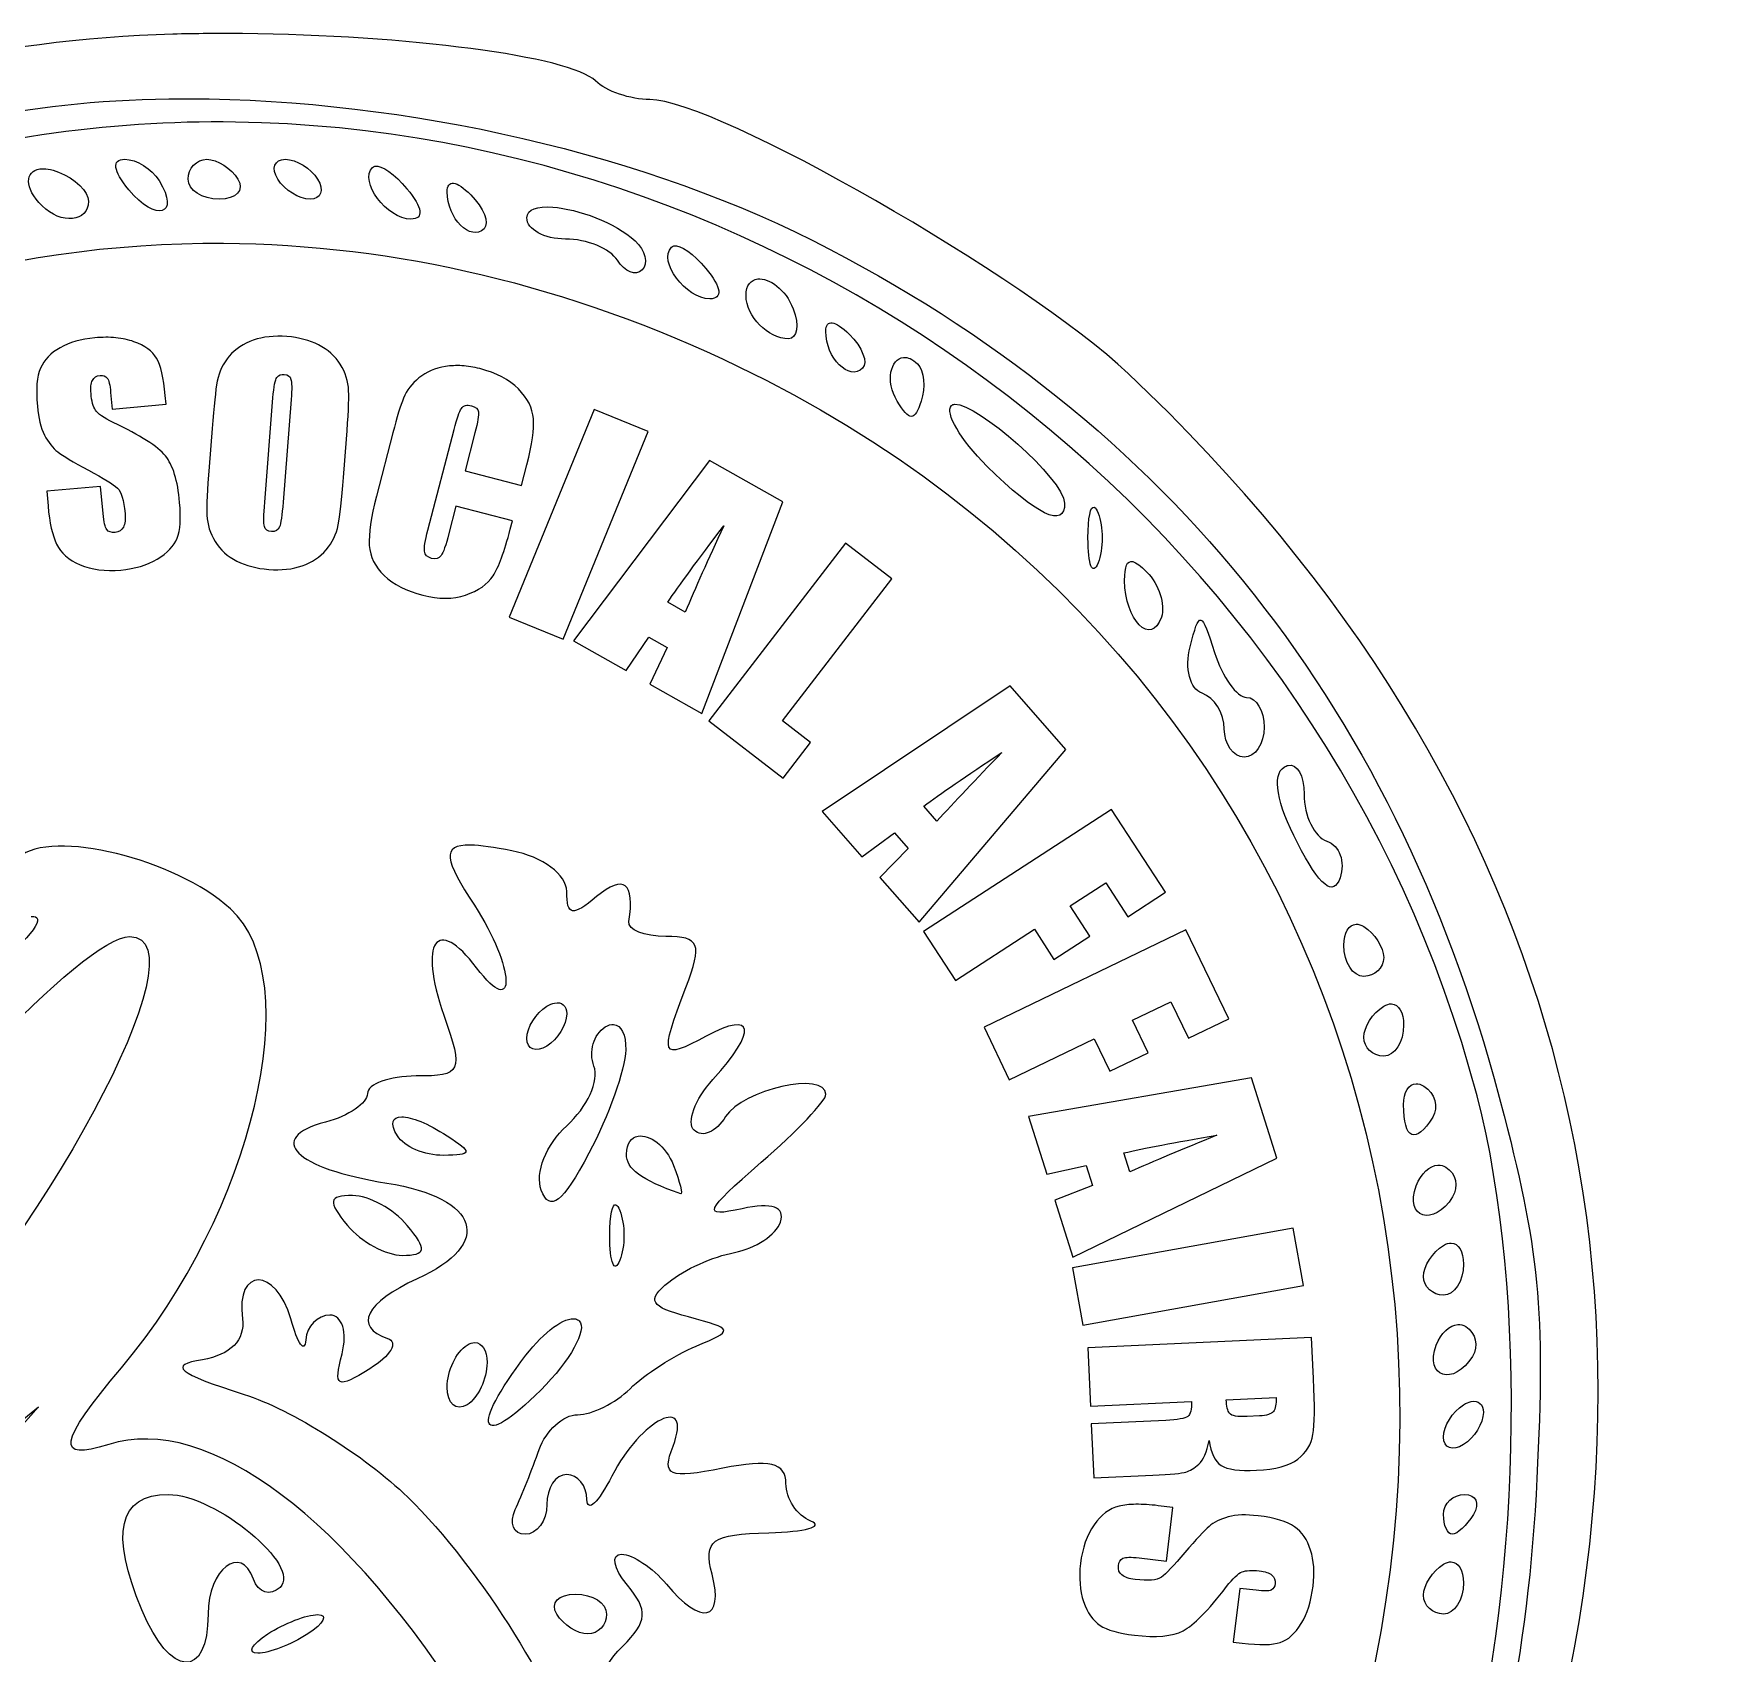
# Model space of a CAD drawing. Extents: x -244.8 to -202.2, y 238.1 to 278.6.
# Drawn here: x -225.87 to -202.2, y 255.62 to 278.56 of the extents above; entities that cross this region are included whole.
import ezdxf

# ---------------------------------------------------------------- set-up
doc = ezdxf.new("R2010")
doc.units = 0
doc.layers.add('Layer_1', color=7, linetype='CONTINUOUS')

msp = doc.modelspace()

# ---------------------------------------------------------------- linework, layer by layer
at = {"layer": 'Layer_1', "color": 7}
for points in [[(-222.909802, 278.559092), (-222.909802, 278.559092)], [(-223.955458, 277.634704), (-223.955458, 277.634704)], [(-223.012328, 277.307282), (-223.012328, 277.307282)], [(-224.578881, 276.779218), (-224.578881, 276.779218)], [(-223.415818, 276.779218), (-223.415818, 276.779218)], [(-222.303465, 276.779218), (-222.303465, 276.779218)], [(-225.782184, 276.642517), (-225.782184, 276.642517)], [(-221.035671, 276.681102), (-221.035671, 276.681102)], [(-219.921114, 276.43967), (-219.921114, 276.43967)], [(-218.517168, 276.101775), (-218.517168, 276.101775)], [(-223.181551, 275.590798), (-223.181551, 275.590798)], [(-216.802338, 275.552213), (-216.802338, 275.552213)], [(-215.613367, 275.084782), (-215.613367, 275.084782)], [(-214.558891, 274.464114), (-214.558891, 274.464114)], [(-224.70456, 274.251896), (-224.70456, 274.251896)], [(-222.281968, 274.269535), (-222.281968, 274.269535)], [(-219.8026, 273.855572), (-219.8026, 273.855572)], [(-213.550167, 273.972981), (-213.550167, 273.972981)], [(-222.320003, 273.733754), (-222.320003, 273.733754)], [(-224.778421, 273.475785), (-224.757477, 273.241518), (-223.994043, 273.309318), (-224.005067, 273.434444)], [(-222.59616, 271.921909), (-222.479853, 273.399717)], [(-222.221885, 273.379874), (-222.335988, 271.925216)], [(-217.931227, 273.236557), (-219.132322, 270.296926), (-218.368338, 269.984939), (-217.16724, 272.924018), (-217.931227, 273.236557), (-217.931227, 273.236557)], [(-212.821461, 273.31042), (-212.821461, 273.31042)], [(-223.342505, 272.965911), (-223.384949, 272.424066)], [(-220.781008, 272.907482), (-221.013621, 272.009001)], [(-220.285465, 271.527239), (-219.915602, 272.954886)], [(-219.619046, 272.904175), (-219.757402, 272.368945), (-218.95814, 272.161688), (-218.882623, 272.454383)], [(-221.480502, 272.275238), (-221.438058, 272.816531)], [(-216.295769, 272.516119), (-218.223922, 269.959031), (-217.479228, 269.538454), (-217.155666, 270.010846), (-216.898248, 269.865325), (-217.142989, 269.348285), (-216.407667, 268.932117), (-215.256178, 271.928523), (-216.295769, 272.516119), (-216.295769, 272.516119)], [(-224.885908, 271.760954), (-224.920085, 272.145703), (-225.683519, 272.077903), (-225.665327, 271.870646)], [(-219.119645, 271.539366), (-219.088228, 271.658979), (-219.88749, 271.865685), (-219.987258, 271.480386)], [(-210.849763, 271.851353), (-210.849763, 271.851353)], [(-216.095679, 271.587321), (-216.095679, 271.587321)], [(-214.369272, 271.343684), (-216.304588, 268.826284), (-215.25232, 268.017101), (-214.864815, 268.52091), (-215.262793, 268.826835), (-213.714979, 270.839874), (-214.369272, 271.343684), (-214.369272, 271.343684)], [(-210.303508, 271.081306), (-210.303508, 271.081306)], [(-216.641381, 270.366379), (-216.887225, 270.505837)], [(-209.338881, 270.25338), (-209.338881, 270.25338)], [(-212.038184, 269.320724), (-214.702757, 267.544158), (-214.139416, 266.900889), (-213.678048, 267.240436), (-213.482919, 267.017196), (-213.884756, 266.610398), (-213.328027, 265.974847), (-211.251046, 268.422242), (-212.038184, 269.320724), (-212.038184, 269.320724)], [(-212.156144, 268.378145), (-212.156144, 268.378145)], [(-208.101404, 268.195694), (-208.101404, 268.195694)], [(-210.601715, 267.57227), (-213.264087, 265.842556), (-212.814295, 265.149678), (-211.69588, 265.87673), (-211.418066, 265.448988), (-210.91205, 265.778062), (-211.189864, 266.205807), (-210.684948, 266.53378), (-210.372963, 266.053119), (-209.839935, 266.399284), (-210.601715, 267.57227), (-210.601715, 267.57227)], [(-213.075018, 267.405802), (-213.26133, 267.618572)], [(-219.682436, 267.066254), (-219.682436, 267.066254)], [(-209.549447, 265.867911), (-212.409151, 264.488219), (-212.050861, 263.744631), (-210.849763, 264.323957), (-210.628174, 263.864796), (-210.084125, 264.127172), (-210.305712, 264.586337), (-209.763318, 264.848163), (-209.514169, 264.332227), (-208.942006, 264.608384), (-209.549447, 265.867911), (-209.549447, 265.867911)], [(-207.139531, 265.946735), (-207.139531, 265.946735)], [(-224.509429, 265.772551), (-224.509429, 265.772551)], [(-218.491811, 264.830524), (-218.491811, 264.830524)], [(-206.638477, 264.817846), (-206.638477, 264.817846)], [(-217.655067, 264.526254), (-217.655067, 264.526254)], [(-208.621751, 263.772741), (-211.776906, 263.220977), (-211.520041, 262.405176), (-210.961108, 262.529202), (-210.872364, 262.24698), (-211.404285, 262.036414), (-211.150728, 261.229986), (-208.263462, 262.633381), (-208.621751, 263.772741), (-208.621751, 263.772741)], [(-206.29011, 263.687304), (-206.29011, 263.687304)], [(-220.655332, 263.218219), (-220.655332, 263.218219)], [(-217.308351, 262.944816), (-217.308351, 262.944816)], [(-209.109575, 262.957494), (-209.109575, 262.957494)], [(-210.342644, 262.43825), (-210.42698, 262.707795)], [(-205.979776, 262.534714), (-205.979776, 262.534714)], [(-221.351518, 262.103662), (-221.351518, 262.103662)], [(-217.623097, 261.973574), (-217.623097, 261.973574)], [(-208.030295, 261.642846), (-211.155686, 261.081709), (-211.009617, 260.269217), (-207.884776, 260.829803), (-208.030295, 261.642846), (-208.030295, 261.642846)], [(-205.79181, 261.43118), (-205.79181, 261.43118)], [(-218.19581, 260.356311), (-218.19581, 260.356311)], [(-205.697554, 260.276936), (-205.697554, 260.276936)], [(-219.620699, 260.021722), (-219.620699, 260.021722)], [(-207.76902, 260.095035), (-210.940712, 259.945655), (-210.901576, 259.121035), (-209.471726, 259.188283)], [(-207.741461, 259.510745), (-207.76902, 260.095035), (-207.76902, 260.095035)], [(-208.977837, 259.211437), (-208.272831, 259.244508), (-208.272831, 259.244508)], [(-205.509588, 259.186079), (-205.509588, 259.186079)], [(-226.736891, 258.350989), (-225.798172, 259.113319), (-226.503727, 258.325081)], [(-208.505995, 258.982131), (-208.68018, 258.973862)], [(-209.836077, 258.919842), (-210.890002, 258.870233), (-210.854171, 258.104045), (-210.017428, 258.143731)], [(-223.964277, 257.870328), (-223.964277, 257.870328)], [(-205.602194, 257.870328), (-205.602194, 257.870328)], [(-210.257207, 257.730871), (-210.257207, 257.730871)], [(-210.209802, 256.971298), (-209.826157, 256.925547), (-209.734655, 257.686774), (-209.94136, 257.711578)], [(-205.79181, 256.915624), (-205.79181, 256.915624)], [(-218.194707, 256.459217), (-218.194707, 256.459217)], [(-208.55395, 256.512687), (-208.787667, 256.540246), (-208.878616, 255.779019), (-208.754043, 255.764135)], [(-221.84706, 256.168728), (-221.84706, 256.168728)]]:
    msp.add_lwpolyline(points, dxfattribs=at)
for points in [[(-223.895926, 278.551375), (-228.958903, 278.415599), (-233.939608, 276.163341), (-237.547323, 272.378315)], [(-222.909802, 278.559092), (-223.240572, 278.562227), (-223.571337, 278.56008), (-223.895926, 278.551375)], [(-217.909727, 277.888815), (-218.268816, 278.240899), (-220.594409, 278.537149), (-222.909802, 278.559092)], [(-217.140782, 277.625885), (-217.416383, 277.625885), (-217.762266, 277.744226), (-217.909727, 277.888815)], [(-226.785949, 277.326575), (-225.925553, 277.519948), (-224.965495, 277.620407), (-223.955458, 277.634704)], [(-223.955458, 277.634704), (-220.925342, 277.677597), (-217.442867, 276.946171), (-214.835602, 275.628832)], [(-210.369655, 273.747534), (-211.802672, 275.100703), (-216.211497, 277.625885), (-217.140782, 277.625885)], [(-223.012328, 277.307282), (-224.835785, 277.33362), (-226.67897, 277.070745), (-228.479283, 276.484318)], [(-205.426905, 263.514773), (-207.572076, 271.652029), (-215.110687, 277.193154), (-223.012328, 277.307282)], [(-224.522107, 276.34927), (-224.744709, 276.617489), (-224.766023, 276.779218), (-224.578881, 276.779218)], [(-224.578881, 276.779218), (-224.413815, 276.779218), (-224.195578, 276.643803), (-224.093261, 276.478255)], [(-223.681505, 276.496996), (-223.681505, 276.652217), (-223.561879, 276.779218), (-223.415818, 276.779218)], [(-223.415818, 276.779218), (-223.269754, 276.779218), (-223.071879, 276.652217), (-222.975949, 276.496996)], [(-222.411505, 276.496996), (-222.507438, 276.652217), (-222.458687, 276.779218), (-222.303465, 276.779218)], [(-222.303465, 276.779218), (-222.148242, 276.779218), (-221.942993, 276.652217), (-221.84706, 276.496996)], [(-221.035671, 276.681102), (-220.943523, 276.699529), (-220.754378, 276.570063), (-220.582572, 276.363051)], [(-225.750767, 276.121067), (-226.007871, 276.37817), (-225.989171, 276.611538), (-225.782184, 276.642517)], [(-225.782184, 276.642517), (-225.713189, 276.652843), (-225.623493, 276.64024), (-225.515949, 276.598971)], [(-225.515949, 276.598971), (-225.283113, 276.509624), (-225.092616, 276.323071), (-225.092616, 276.184457)], [(-224.093261, 276.478255), (-223.789514, 275.98678), (-224.13503, 275.882869), (-224.522107, 276.34927)], [(-223.241083, 276.214774), (-223.483077, 276.214774), (-223.681505, 276.341772), (-223.681505, 276.496996)], [(-222.975949, 276.496996), (-222.880013, 276.341772), (-222.999089, 276.214774), (-223.241083, 276.214774)], [(-221.954545, 276.214774), (-222.109767, 276.214774), (-222.315569, 276.341772), (-222.411505, 276.496996)], [(-221.84706, 276.496996), (-221.751125, 276.341772), (-221.799322, 276.214774), (-221.954545, 276.214774)], [(-220.525795, 275.932551), (-220.866874, 275.932551), (-221.264461, 276.468292), (-221.068742, 276.664014)], [(-221.068742, 276.664014), (-221.059864, 276.672893), (-221.048834, 276.67847), (-221.035671, 276.681102)], [(-220.582572, 276.363051), (-220.359969, 276.094832), (-220.338653, 275.932551), (-220.525795, 275.932551)], [(-220.012616, 276.318402), (-220.012616, 276.406822), (-219.979288, 276.447044), (-219.921114, 276.43967)], [(-219.490062, 275.796401), (-219.678417, 275.608048), (-220.012616, 275.941698), (-220.012616, 276.318402)], [(-219.921114, 276.43967), (-219.862936, 276.432295), (-219.779833, 276.377214), (-219.678578, 276.275959)], [(-219.678578, 276.275959), (-219.494899, 276.092278), (-219.409865, 275.876598), (-219.490062, 275.796401)], [(-225.092616, 276.184457), (-225.092616, 275.888573), (-225.48105, 275.851349), (-225.750767, 276.121067)], [(-218.883727, 275.951844), (-218.883727, 276.073615), (-218.731146, 276.117139), (-218.517168, 276.101775)], [(-218.517168, 276.101775), (-218.160535, 276.076168), (-217.632481, 275.886687), (-217.350244, 275.62332)], [(-218.335818, 275.650329), (-218.637101, 275.650329), (-218.883727, 275.786162), (-218.883727, 275.951844)], [(-232.182896, 272.876614), (-229.392794, 274.702472), (-226.313123, 275.611604), (-223.181551, 275.590798)], [(-223.181551, 275.590798), (-220.745886, 275.574616), (-218.278504, 274.995796), (-215.891178, 273.847304)], [(-217.60215, 275.349366), (-217.704467, 275.514917), (-218.034537, 275.650329), (-218.335818, 275.650329)], [(-217.350244, 275.62332), (-217.205371, 275.48813), (-217.160501, 275.30374), (-217.251026, 275.213215)], [(-216.292461, 274.803662), (-216.633541, 274.803662), (-217.03113, 275.339405), (-216.835409, 275.535125)], [(-216.835409, 275.535125), (-216.82653, 275.544004), (-216.815501, 275.549581), (-216.802338, 275.552213)], [(-216.802338, 275.552213), (-216.710192, 275.57064), (-216.521041, 275.441172), (-216.349239, 275.234162)], [(-214.835602, 275.628832), (-209.757546, 273.063103), (-206.502398, 268.943007), (-205.041057, 263.23255)], [(-217.251026, 275.213215), (-217.341555, 275.122688), (-217.499836, 275.183817), (-217.60215, 275.349366)], [(-216.349239, 275.234162), (-216.126636, 274.965941), (-216.105322, 274.803662), (-216.292461, 274.803662)], [(-215.779282, 274.851067), (-215.779282, 275.000734), (-215.70939, 275.074472), (-215.613367, 275.084782)], [(-215.613367, 275.084782), (-215.453324, 275.101966), (-215.219661, 274.9423), (-215.112309, 274.662551)], [(-215.176253, 274.239218), (-215.470382, 274.239218), (-215.779282, 274.552613), (-215.779282, 274.851067)], [(-215.112309, 274.662551), (-215.022966, 274.429717), (-215.051773, 274.239218), (-215.176253, 274.239218)], [(-214.650393, 274.342847), (-214.650393, 274.431268), (-214.617066, 274.471488), (-214.558891, 274.464114)], [(-214.127839, 273.820846), (-214.316194, 273.632492), (-214.650393, 273.966142), (-214.650393, 274.342847)], [(-214.558891, 274.464114), (-214.500714, 274.45674), (-214.417611, 274.401659), (-214.316355, 274.300403)], [(-225.495003, 274.110785), (-225.627475, 274.035978), (-225.719734, 273.940064), (-225.772264, 273.822499)], [(-225.003318, 274.251345), (-225.198658, 274.23394), (-225.362649, 274.186895), (-225.495003, 274.110785)], [(-224.70456, 274.251896), (-224.796929, 274.261058), (-224.896534, 274.260859), (-225.003318, 274.251345)], [(-224.448797, 274.196223), (-224.526749, 274.224062), (-224.612189, 274.242734), (-224.70456, 274.251896)], [(-224.126885, 273.960854), (-224.184467, 274.062045), (-224.291582, 274.140661), (-224.448797, 274.196223)], [(-222.758218, 274.218272), (-222.897068, 274.170141), (-223.010778, 274.094425), (-223.098868, 273.991171)], [(-222.281968, 274.269535), (-222.460535, 274.283533), (-222.619367, 274.266403), (-222.758218, 274.218272)], [(-221.833279, 274.149921), (-221.963138, 274.216494), (-222.112521, 274.256254), (-222.281968, 274.269535)], [(-221.526253, 273.875967), (-221.599681, 273.993195), (-221.702012, 274.08455), (-221.833279, 274.149921)], [(-214.316355, 274.300403), (-214.132677, 274.116725), (-214.04764, 273.901043), (-214.127839, 273.820846)], [(-224.005067, 273.434444), (-224.027461, 273.685782), (-224.068118, 273.861083), (-224.126885, 273.960854)], [(-223.098868, 273.991171), (-223.185657, 273.887814), (-223.242028, 273.770669), (-223.268092, 273.638945)], [(-221.407739, 273.502795), (-221.413163, 273.634365), (-221.452821, 273.75874), (-221.526253, 273.875967)], [(-219.8026, 273.855572), (-219.883344, 273.860606), (-219.960983, 273.856926), (-220.035767, 273.844548)], [(-219.551247, 273.814782), (-219.637949, 273.837227), (-219.721859, 273.850539), (-219.8026, 273.855572)], [(-215.891178, 273.847304), (-207.33613, 269.731659), (-204.099391, 259.756219), (-208.445913, 250.902416)], [(-213.638912, 273.355069), (-213.815447, 273.640712), (-213.726737, 273.954682), (-213.550167, 273.972981)], [(-213.550167, 273.972981), (-213.49131, 273.979081), (-213.422349, 273.952649), (-213.350627, 273.880928)], [(-213.350627, 273.880928), (-213.256845, 273.787148), (-213.233449, 273.55005), (-213.298811, 273.353966)], [(-225.772264, 273.822499), (-225.823493, 273.705051), (-225.838493, 273.525081), (-225.816911, 273.28286)], [(-225.056785, 273.460902), (-225.064097, 273.542944), (-225.056985, 273.605188), (-225.035839, 273.647764)], [(-225.035839, 273.647764), (-225.013391, 273.690454), (-224.977839, 273.71391), (-224.928351, 273.71832)], [(-224.928351, 273.71832), (-224.882772, 273.722381), (-224.848581, 273.710151), (-224.826379, 273.681939)], [(-224.826379, 273.681939), (-224.804176, 273.653728), (-224.788169, 273.585176), (-224.778421, 273.475785)], [(-223.268092, 273.638945), (-223.292749, 273.508422), (-223.317576, 273.283946), (-223.342505, 272.965911)], [(-222.479853, 273.399717), (-222.467083, 273.562646), (-222.448343, 273.659911), (-222.423629, 273.690759)], [(-222.423629, 273.690759), (-222.397512, 273.722812), (-222.363016, 273.737127), (-222.320003, 273.733754)], [(-222.320003, 273.733754), (-222.269169, 273.729768), (-222.237563, 273.706133), (-222.225193, 273.663198)], [(-222.225193, 273.663198), (-222.211412, 273.621463), (-222.210337, 273.52716), (-222.221885, 273.379874)], [(-220.411695, 273.684696), (-220.512911, 273.601506), (-220.585403, 273.506065), (-220.629424, 273.398615)], [(-220.035767, 273.844548), (-220.183738, 273.82073), (-220.309212, 273.767557), (-220.411695, 273.684696)], [(-219.003892, 273.527048), (-219.133448, 273.657824), (-219.315826, 273.753836), (-219.551247, 273.814782)], [(-204.917031, 252.330063), (-202.20373, 260.412848), (-204.088365, 267.816235), (-210.369655, 273.747534)], [(-224.992845, 273.226084), (-225.026263, 273.276925), (-225.047396, 273.355419), (-225.056785, 273.460902)], [(-221.438058, 272.816531), (-221.412512, 273.142387), (-221.402315, 273.371226), (-221.407739, 273.502795)], [(-220.629424, 273.398615), (-220.67312, 273.292432), (-220.723669, 273.128981), (-220.781008, 272.907482)], [(-218.790571, 273.107022), (-218.803279, 273.256168), (-218.874332, 273.39627), (-219.003892, 273.527048)], [(-225.816911, 273.28286), (-225.801945, 273.114868), (-225.768095, 272.97867), (-225.715489, 272.874409)], [(-224.743143, 273.053554), (-224.877495, 273.117715), (-224.960739, 273.175128), (-224.992845, 273.226084)], [(-219.915602, 272.954886), (-219.875298, 273.110568), (-219.840161, 273.209197), (-219.810319, 273.25144)], [(-219.810319, 273.25144), (-219.780477, 273.293675), (-219.732821, 273.306504), (-219.667004, 273.289474)], [(-219.667004, 273.289474), (-219.608787, 273.274403), (-219.576289, 273.244777), (-219.56999, 273.20128)], [(-219.56999, 273.20128), (-219.562099, 273.158722), (-219.578744, 273.059856), (-219.619046, 272.904175)], [(-213.298811, 273.353966), (-213.394409, 273.067114), (-213.461103, 273.067368), (-213.638912, 273.355069)], [(-212.367811, 272.435642), (-212.742317, 272.807934), (-212.968504, 273.193141), (-212.870517, 273.291128)], [(-212.870517, 273.291128), (-212.858703, 273.302944), (-212.842136, 273.308984), (-212.821461, 273.31042)], [(-212.821461, 273.31042), (-212.51131, 273.331965), (-211.27589, 272.247452), (-211.268135, 271.910885)], [(-224.003964, 272.58006), (-224.111445, 272.710933), (-224.357831, 272.86868), (-224.743143, 273.053554)], [(-218.882623, 272.454383), (-218.808249, 272.741697), (-218.777538, 272.95914), (-218.790571, 273.107022)], [(-225.715489, 272.874409), (-225.661582, 272.770266), (-225.598291, 272.690471), (-225.526423, 272.635182)], [(-225.526423, 272.635182), (-225.454552, 272.579893), (-225.310794, 272.49388), (-225.094267, 272.376662)], [(-223.801116, 271.918602), (-223.828732, 272.228542), (-223.896485, 272.449188), (-224.003964, 272.58006)], [(-211.268135, 271.910885), (-211.259663, 271.543153), (-211.664019, 271.736007), (-212.367811, 272.435642)], [(-225.094267, 272.376662), (-224.877862, 272.260744), (-224.740809, 272.176313), (-224.683614, 272.123654)], [(-223.384949, 272.424066), (-223.410495, 272.09821), (-223.420142, 271.869923), (-223.414715, 271.738354)], [(-221.557119, 271.60055), (-221.531059, 271.732275), (-221.50543, 271.957201), (-221.480502, 272.275238)], [(-224.683614, 272.123654), (-224.627728, 272.07088), (-224.591624, 271.951588), (-224.575023, 271.765364)], [(-221.013621, 272.009001), (-221.091605, 271.707763), (-221.125415, 271.475662), (-221.115046, 271.312265)], [(-225.665327, 271.870646), (-225.644211, 271.633633), (-225.603729, 271.45288), (-225.544062, 271.32825)], [(-224.834095, 271.535507), (-224.857937, 271.56751), (-224.875342, 271.642449), (-224.885908, 271.760954)], [(-224.575023, 271.765364), (-224.567482, 271.680716), (-224.575207, 271.615644), (-224.598727, 271.570234)], [(-223.836947, 271.413689), (-223.793067, 271.52523), (-223.781045, 271.69331), (-223.801116, 271.918602)], [(-223.414715, 271.738354), (-223.409293, 271.606786), (-223.370188, 271.482411), (-223.296754, 271.365182)], [(-222.601121, 271.580156), (-222.612083, 271.624293), (-222.610567, 271.738127), (-222.59616, 271.921909)], [(-222.335988, 271.925216), (-222.350598, 271.738826), (-222.367727, 271.621294), (-222.387251, 271.57299)], [(-210.936854, 271.416996), (-210.936854, 271.708037), (-210.900809, 271.87037), (-210.849763, 271.851353)], [(-210.849763, 271.851353), (-210.832748, 271.845014), (-210.813661, 271.81828), (-210.794089, 271.769773)], [(-210.794089, 271.769773), (-210.715801, 271.575746), (-210.715801, 271.258245), (-210.794089, 271.064218)], [(-224.714481, 271.494717), (-224.769178, 271.489844), (-224.80894, 271.50362), (-224.834095, 271.535507)], [(-224.598727, 271.570234), (-224.620944, 271.524938), (-224.659786, 271.499591), (-224.714481, 271.494717)], [(-222.5008, 271.507395), (-222.555551, 271.511686), (-222.588859, 271.535916), (-222.601121, 271.580156)], [(-222.387251, 271.57299), (-222.406775, 271.524687), (-222.444753, 271.503004), (-222.5008, 271.507395)], [(-221.725792, 271.249978), (-221.637699, 271.353233), (-221.581777, 271.47003), (-221.557119, 271.60055)], [(-220.334524, 271.227929), (-220.340448, 271.278082), (-220.32413, 271.377887), (-220.285465, 271.527239)], [(-219.987258, 271.480386), (-220.030839, 271.312048), (-220.068375, 271.207395), (-220.099156, 271.166744)], [(-219.362731, 270.881215), (-219.282764, 271.002317), (-219.201887, 271.221675), (-219.119645, 271.539366)], [(-216.887225, 270.505837), (-216.730656, 270.740229), (-216.467109, 271.100432), (-216.095679, 271.587321)], [(-216.095679, 271.587321), (-216.319241, 271.106941), (-216.500834, 270.699947), (-216.641381, 270.366379)], [(-225.544062, 271.32825), (-225.484388, 271.203618), (-225.37352, 271.106746), (-225.211127, 271.037208)], [(-224.117516, 271.116583), (-223.97295, 271.202969), (-223.879523, 271.302261), (-223.836947, 271.413689)], [(-223.296754, 271.365182), (-223.223326, 271.247954), (-223.121793, 271.155593), (-222.991934, 271.089023)], [(-222.064239, 271.022326), (-221.925385, 271.070456), (-221.812581, 271.14662), (-221.725792, 271.249978)], [(-221.115046, 271.312265), (-221.104345, 271.150132), (-221.03386, 271.00699), (-220.90393, 270.882868)], [(-210.794089, 271.064218), (-210.87238, 270.870191), (-210.936854, 271.028941), (-210.936854, 271.416996)], [(-225.211127, 271.037208), (-225.047427, 270.967787), (-224.855188, 270.942636), (-224.635106, 270.962243)], [(-224.635106, 270.962243), (-224.434556, 270.980112), (-224.262197, 271.031498), (-224.117516, 271.116583)], [(-222.991934, 271.089023), (-222.860667, 271.02365), (-222.709935, 270.984344), (-222.540489, 270.971063)], [(-222.540489, 270.971063), (-222.361918, 270.957066), (-222.203089, 270.974197), (-222.064239, 271.022326)], [(-220.232549, 271.128159), (-220.294567, 271.144216), (-220.328598, 271.177777), (-220.334524, 271.227929)], [(-220.099156, 271.166744), (-220.128671, 271.125761), (-220.173062, 271.112754), (-220.232549, 271.128159)], [(-210.41706, 270.815069), (-210.41706, 271.013611), (-210.384238, 271.100403), (-210.303508, 271.081306)], [(-210.303508, 271.081306), (-210.25507, 271.069847), (-210.189295, 271.020011), (-210.102865, 270.93358)], [(-220.90393, 270.882868), (-220.773998, 270.758747), (-220.591829, 270.666222), (-220.357675, 270.605607)], [(-219.751337, 270.608914), (-219.571037, 270.66893), (-219.441435, 270.759785), (-219.362731, 270.881215)], [(-209.897263, 270.295273), (-210.037522, 269.874508), (-210.41706, 270.254051), (-210.41706, 270.815069)], [(-210.102865, 270.93358), (-209.930182, 270.760896), (-209.837765, 270.473778), (-209.897263, 270.295273)], [(-220.357675, 270.605607), (-220.13238, 270.54728), (-219.930373, 270.54857), (-219.751337, 270.608914)], [(-209.491018, 269.875798), (-209.423759, 270.13548), (-209.384993, 270.264172), (-209.338881, 270.25338)], [(-209.338881, 270.25338), (-209.292769, 270.242589), (-209.239395, 270.092026), (-209.143752, 269.794218)], [(-209.320141, 269.217096), (-209.493042, 269.274742), (-209.569891, 269.57126), (-209.491018, 269.875798)], [(-209.143752, 269.794218), (-209.03158, 269.444967), (-208.827771, 269.159218), (-208.690653, 269.159218)], [(-209.005949, 268.712733), (-209.005949, 268.932632), (-209.147198, 269.159449), (-209.320141, 269.217096)], [(-208.690653, 269.159218), (-208.553535, 269.159218), (-208.441504, 268.968719), (-208.441504, 268.735884)], [(-208.723727, 268.312551), (-208.878946, 268.312551), (-209.005949, 268.492834), (-209.005949, 268.712733)], [(-208.441504, 268.735884), (-208.441504, 268.503053), (-208.568502, 268.312551), (-208.723727, 268.312551)], [(-213.26133, 267.618572), (-213.036119, 267.78808), (-212.667571, 268.041304), (-212.156144, 268.378145)], [(-212.156144, 268.378145), (-212.525856, 267.998595), (-212.832163, 267.674209), (-213.075018, 267.405802)], [(-207.971317, 267.097121), (-208.263287, 267.659604), (-208.333681, 268.063523), (-208.158179, 268.171993)], [(-208.158179, 268.171993), (-208.138846, 268.183939), (-208.119664, 268.191867), (-208.101404, 268.195694)], [(-208.101404, 268.195694), (-207.97358, 268.222474), (-207.87706, 268.056682), (-207.87706, 267.788345)], [(-207.87706, 267.788345), (-207.87706, 267.481674), (-207.730897, 267.181982), (-207.552394, 267.122479)], [(-223.083434, 266.165568), (-223.869087, 266.876578), (-225.602335, 267.298171), (-226.087006, 266.895928)], [(-219.682436, 267.066254), (-220.104637, 267.076129), (-220.044947, 266.852014), (-219.627315, 266.214626)], [(-219.095394, 266.985226), (-219.347892, 267.033731), (-219.541703, 267.062961), (-219.682436, 267.066254)], [(-218.319282, 266.410858), (-218.319282, 266.650191), (-218.658325, 266.901264), (-219.095394, 266.985226)], [(-207.365532, 266.605436), (-207.45923, 266.327481), (-207.653577, 266.484995), (-207.971317, 267.097121)], [(-207.552394, 267.122479), (-207.3739, 267.062978), (-207.28966, 266.830509), (-207.365532, 266.605436)], [(-217.438989, 265.984217), (-217.351816, 266.536323), (-217.509353, 266.657839), (-217.895949, 266.336995)], [(-217.895949, 266.336995), (-218.240368, 266.051149), (-218.319282, 266.065088), (-218.319282, 266.410858)], [(-225.906209, 266.054222), (-225.681165, 266.084818), (-225.853908, 265.784381), (-226.503727, 265.276457)], [(-224.625185, 259.663983), (-222.762378, 261.86999), (-221.980475, 265.167401), (-223.083434, 266.165568)], [(-219.595345, 265.328824), (-220.161832, 266.077605), (-220.422741, 265.700626), (-220.059468, 264.658546)], [(-219.627315, 266.214626), (-219.049753, 265.33317), (-219.02229, 264.571356), (-219.595345, 265.328824)], [(-216.914784, 265.772551), (-217.221387, 265.772551), (-217.457359, 265.867801), (-217.438989, 265.984217)], [(-207.312615, 265.647978), (-207.312615, 265.829478), (-207.240736, 265.942254), (-207.139531, 265.946735)], [(-207.139531, 265.946735), (-207.105797, 265.948228), (-207.069199, 265.937645), (-207.030393, 265.913662)], [(-207.030393, 265.913662), (-206.875171, 265.817731), (-206.748171, 265.619854), (-206.748171, 265.473793)], [(-228.845839, 261.205182), (-227.791448, 262.983467), (-225.143224, 265.772551), (-224.509429, 265.772551)], [(-224.509429, 265.772551), (-223.408204, 265.772551), (-225.761742, 261.401797), (-228.114928, 259.076388)], [(-216.632562, 265.048806), (-216.394691, 265.674459), (-216.433002, 265.772551), (-216.914784, 265.772551)], [(-207.030393, 265.208106), (-207.185615, 265.208106), (-207.312615, 265.405983), (-207.312615, 265.647978)], [(-206.748171, 265.473793), (-206.748171, 265.327732), (-206.875171, 265.208106), (-207.030393, 265.208106)], [(-216.343727, 264.361439), (-216.989954, 264.015593), (-217.008357, 264.060387), (-216.632562, 265.048806)], [(-220.059468, 264.658546), (-219.778078, 263.851348), (-219.802634, 263.796995), (-220.45028, 263.796995)], [(-218.883727, 264.328369), (-218.883727, 264.483588), (-218.756727, 264.68884), (-218.601505, 264.784773)], [(-218.601505, 264.784773), (-218.562699, 264.808756), (-218.525545, 264.824007), (-218.491811, 264.830524)], [(-218.319282, 264.677286), (-218.319282, 264.522063), (-218.446282, 264.316261), (-218.601505, 264.220328)], [(-218.491811, 264.830524), (-218.390609, 264.850076), (-218.319282, 264.793702), (-218.319282, 264.677286)], [(-216.247814, 263.747386), (-215.613446, 264.448355), (-215.657345, 264.72878), (-216.343727, 264.361439)], [(-207.030393, 264.344904), (-207.030393, 264.490965), (-206.903393, 264.68884), (-206.748171, 264.784773)], [(-206.748171, 264.784773), (-206.709365, 264.808756), (-206.672211, 264.819339), (-206.638477, 264.817846)], [(-206.638477, 264.817846), (-206.537275, 264.813365), (-206.465949, 264.700583), (-206.465949, 264.519089)], [(-217.933981, 263.936452), (-218.011711, 264.139), (-217.939383, 264.388502), (-217.773578, 264.490977)], [(-217.773578, 264.490977), (-217.730468, 264.517618), (-217.690833, 264.528839), (-217.655067, 264.526254)], [(-217.655067, 264.526254), (-217.547772, 264.518496), (-217.47911, 264.385338), (-217.48419, 264.166311)], [(-206.465949, 264.519089), (-206.465949, 264.277094), (-206.592949, 264.079217), (-206.748171, 264.079217)], [(-218.601505, 264.220328), (-218.756727, 264.124395), (-218.883727, 264.173144), (-218.883727, 264.328369)], [(-217.48419, 264.166311), (-217.490698, 263.885511), (-217.724962, 263.226971), (-218.004537, 262.702283)], [(-206.748171, 264.079217), (-206.903393, 264.079217), (-207.030393, 264.19884), (-207.030393, 264.344904)], [(-218.319282, 263.091439), (-218.029773, 263.35344), (-217.85626, 263.733904), (-217.933981, 263.936452)], [(-220.45028, 263.796995), (-220.830262, 263.796995), (-221.141505, 263.684964), (-221.141505, 263.547846)], [(-216.514601, 263.027499), (-216.625574, 263.138469), (-216.505564, 263.462576), (-216.247814, 263.747386)], [(-214.647636, 263.538477), (-214.652739, 263.868442), (-215.831273, 263.605095), (-216.06867, 263.220977)], [(-206.465949, 263.3902), (-206.465949, 263.571697), (-206.392963, 263.683841), (-206.29011, 263.687304)], [(-206.29011, 263.687304), (-206.255826, 263.688458), (-206.218203, 263.677502), (-206.178765, 263.653129)], [(-221.141505, 263.547846), (-221.141505, 263.410726), (-221.407996, 263.228946), (-221.734061, 263.143806)], [(-215.564858, 262.5744), (-215.058986, 263.014125), (-214.646298, 263.448002), (-214.647636, 263.538477)], [(-206.178765, 263.653129), (-206.021014, 263.55563), (-205.964883, 263.357756), (-206.054189, 263.213258)], [(-205.670545, 253.462813), (-204.798927, 256.361116), (-204.692837, 260.730241), (-205.426905, 263.514773)], [(-220.718171, 262.950328), (-220.828546, 263.128918), (-220.790228, 263.218219), (-220.655332, 263.218219)], [(-220.655332, 263.218219), (-220.520435, 263.218219), (-220.288962, 263.128918), (-220.012616, 262.950328)], [(-216.06867, 263.220977), (-216.203042, 263.00355), (-216.403631, 262.916532), (-216.514601, 263.027499)], [(-206.054189, 263.213258), (-206.296119, 262.821804), (-206.465949, 262.894465), (-206.465949, 263.3902)], [(-205.041057, 263.23255), (-204.525916, 261.219541), (-204.453583, 260.356991), (-204.591265, 257.870328)], [(-221.734061, 263.143806), (-222.600938, 262.917111), (-222.169451, 262.487484), (-220.865345, 262.27895)], [(-218.679226, 262.181383), (-218.771775, 262.422561), (-218.612082, 262.826458), (-218.319282, 263.091439)], [(-217.308351, 262.944816), (-217.149384, 262.970789), (-216.916265, 262.815274), (-216.805643, 262.526995)], [(-220.066083, 262.672517), (-220.328561, 262.670138), (-220.622236, 262.795106), (-220.718171, 262.950328)], [(-220.012616, 262.950328), (-219.647787, 262.71456), (-219.654809, 262.67624), (-220.066083, 262.672517)], [(-217.472616, 262.69181), (-217.472616, 262.848381), (-217.403734, 262.929232), (-217.308351, 262.944816)], [(-210.42698, 262.707795), (-210.152553, 262.772156), (-209.713387, 262.855346), (-209.109575, 262.957494)], [(-209.109575, 262.957494), (-209.600904, 262.759145), (-210.012209, 262.58601), (-210.342644, 262.43825)], [(-218.004537, 262.702283), (-218.380804, 261.996121), (-218.556067, 261.86044), (-218.679226, 262.181383)], [(-216.705324, 262.126262), (-217.274786, 262.331912), (-217.472616, 262.477603), (-217.472616, 262.69181)], [(-216.805643, 262.526995), (-216.7163, 262.294164), (-216.67139, 262.114025), (-216.705324, 262.126262)], [(-215.8333, 261.917353), (-216.410393, 261.791236), (-216.380057, 261.865788), (-215.564858, 262.5744)], [(-206.286252, 262.243119), (-206.219495, 262.417075), (-206.096678, 262.52748), (-205.979776, 262.534714)], [(-205.979776, 262.534714), (-205.940809, 262.537124), (-205.902701, 262.527912), (-205.867327, 262.506048)], [(-205.867327, 262.506048), (-205.725838, 262.418605), (-205.682661, 262.228867), (-205.771967, 262.084369)], [(-220.865345, 262.27895), (-219.549204, 262.068488), (-219.34422, 261.420932), (-220.435949, 260.92351)], [(-221.351518, 262.103662), (-221.695815, 262.103662), (-221.709466, 262.024625), (-221.423727, 261.680328)], [(-220.57706, 261.680328), (-220.770295, 261.913162), (-221.118681, 262.103662), (-221.351518, 262.103662)], [(-205.771967, 262.084369), (-206.037358, 261.654956), (-206.461707, 261.785882), (-206.286252, 262.243119)], [(-217.710188, 261.539217), (-217.710188, 261.830262), (-217.674142, 261.992593), (-217.623097, 261.973574)], [(-217.623097, 261.973574), (-217.606082, 261.967235), (-217.586995, 261.940503), (-217.567423, 261.891995)], [(-217.567423, 261.891995), (-217.489131, 261.697967), (-217.489131, 261.380467), (-217.567423, 261.186439)], [(-215.292559, 261.728837), (-215.221487, 261.942309), (-215.412825, 262.009241), (-215.8333, 261.917353)], [(-221.423727, 261.680328), (-221.230492, 261.447495), (-220.881547, 261.256995), (-220.648717, 261.256995)], [(-220.648717, 261.256995), (-220.30442, 261.256995), (-220.291319, 261.336031), (-220.57706, 261.680328)], [(-217.567423, 261.186439), (-217.645714, 260.992411), (-217.710188, 261.151161), (-217.710188, 261.539217)], [(-215.943544, 261.297234), (-215.645961, 261.352747), (-215.35309, 261.547023), (-215.292559, 261.728837)], [(-206.183727, 260.958237), (-206.183727, 261.104298), (-206.056724, 261.302173), (-205.901504, 261.398106)], [(-205.901504, 261.398106), (-205.862696, 261.422089), (-205.825547, 261.432673), (-205.79181, 261.43118)], [(-205.79181, 261.43118), (-205.690608, 261.426698), (-205.619282, 261.313916), (-205.619282, 261.132422)], [(-222.22795, 260.356861), (-222.434757, 261.090916), (-223.010722, 261.092465), (-222.912006, 260.358515)], [(-216.875098, 260.878862), (-216.660465, 261.053487), (-216.241125, 261.241727), (-215.943544, 261.297234)], [(-205.619282, 261.132422), (-205.619282, 260.890428), (-205.746279, 260.69255), (-205.901504, 260.69255)], [(-220.435949, 260.92351), (-221.171547, 260.588348), (-221.343401, 260.243179), (-220.855975, 260.080701)], [(-216.592875, 260.38387), (-217.141736, 260.528935), (-217.193608, 260.61972), (-216.875098, 260.878862)], [(-205.901504, 260.69255), (-206.056724, 260.69255), (-206.183727, 260.812176), (-206.183727, 260.958237)], [(-222.912006, 260.358515), (-222.871857, 260.059997), (-223.081664, 259.844585), (-223.476451, 259.779186)], [(-222.016284, 260.058103), (-222.031752, 259.864076), (-222.127002, 259.99845), (-222.22795, 260.356861)], [(-221.672876, 260.410881), (-221.846202, 260.410881), (-222.000807, 260.252128), (-222.016284, 260.058103)], [(-221.500895, 259.862972), (-221.422138, 260.16414), (-221.499549, 260.410881), (-221.672876, 260.410881)], [(-218.896404, 259.842026), (-218.637073, 260.179544), (-218.344468, 260.38882), (-218.19581, 260.356311)], [(-218.19581, 260.356311), (-218.174573, 260.351665), (-218.156641, 260.341946), (-218.14179, 260.327095)], [(-216.484838, 259.971563), (-215.946347, 260.195489), (-215.951336, 260.214314), (-216.592875, 260.38387)], [(-218.14179, 260.327095), (-218.022986, 260.208297), (-218.268313, 259.768425), (-218.686942, 259.349791)], [(-206.00403, 259.985341), (-205.937273, 260.1593), (-205.814456, 260.269702), (-205.697554, 260.276936)], [(-205.697554, 260.276936), (-205.658587, 260.279346), (-205.620479, 260.270134), (-205.585105, 260.24827)], [(-205.585105, 260.24827), (-205.443616, 260.160827), (-205.400439, 259.971089), (-205.489745, 259.826591)], [(-220.855975, 260.080701), (-220.69922, 260.02845), (-220.812857, 259.834996), (-221.107878, 259.650755)], [(-220.012616, 259.38948), (-220.012616, 259.622313), (-219.885613, 259.891062), (-219.730394, 259.986995)], [(-219.730394, 259.986995), (-219.691585, 260.010978), (-219.654436, 260.022371), (-219.620699, 260.021722)], [(-219.620699, 260.021722), (-219.519497, 260.019778), (-219.448171, 259.913022), (-219.448171, 259.738397)], [(-217.421903, 259.36798), (-217.216787, 259.570697), (-216.795282, 259.842463), (-216.484838, 259.971563)], [(-205.489745, 259.826591), (-205.755135, 259.397179), (-206.179485, 259.528104), (-206.00403, 259.985341)], [(-224.805983, 258.577537), (-225.566899, 258.336031), (-225.522455, 258.601399), (-224.625185, 259.663983)], [(-223.476451, 259.779186), (-223.969388, 259.697522), (-223.842332, 259.591785), (-222.887755, 259.287504)], [(-221.107878, 259.650755), (-221.574298, 259.359471), (-221.625409, 259.386829), (-221.500895, 259.862972)], [(-219.448171, 259.738397), (-219.448171, 259.505563), (-219.575169, 259.236258), (-219.730394, 259.140328)], [(-218.686942, 259.349791), (-219.56027, 258.476462), (-219.697523, 258.799367), (-218.896404, 259.842026)], [(-207.749727, 258.719202), (-207.726147, 258.857742), (-207.723144, 259.121563), (-207.741461, 259.510745)], [(-222.887755, 259.287504), (-222.21851, 259.074175), (-221.175913, 258.419346), (-220.570995, 257.832296)], [(-219.730394, 259.140328), (-219.885613, 259.044395), (-220.012616, 259.156643), (-220.012616, 259.38948)], [(-218.164941, 258.999217), (-217.961298, 258.999217), (-217.62702, 259.165271), (-217.421903, 259.36798)], [(-216.813912, 258.554937), (-216.526147, 259.304835), (-217.265623, 258.9424), (-217.679871, 258.130503)], [(-209.471726, 259.188283), (-209.466378, 259.074663), (-209.483178, 259.003541), (-209.522435, 258.975516)], [(-208.931533, 259.019063), (-208.958059, 259.054462), (-208.973462, 259.118713), (-208.977837, 259.211437)], [(-208.272831, 259.244508), (-208.268344, 259.14917), (-208.281182, 259.083359), (-208.310867, 259.046622)], [(-205.619282, 259.140328), (-205.580474, 259.164311), (-205.543325, 259.179563), (-205.509588, 259.186079)], [(-205.509588, 259.186079), (-205.408386, 259.205631), (-205.33706, 259.149258), (-205.33706, 259.032841)], [(-219.639992, 254.695328), (-221.427859, 257.54124), (-223.400553, 259.023607), (-224.805983, 258.577537)], [(-218.709542, 258.505328), (-218.613728, 258.776967), (-218.368581, 258.999217), (-218.164941, 258.999217)], [(-209.522435, 258.975516), (-209.56163, 258.946193), (-209.666301, 258.92784), (-209.836077, 258.919842)], [(-208.68018, 258.973862), (-208.819919, 258.967286), (-208.903632, 258.982416), (-208.931533, 259.019063)], [(-208.310867, 259.046622), (-208.340489, 259.008578), (-208.405436, 258.986861), (-208.505995, 258.982131)], [(-205.901504, 258.683924), (-205.901504, 258.839143), (-205.774502, 259.044395), (-205.619282, 259.140328)], [(-205.33706, 259.032841), (-205.33706, 258.877619), (-205.464057, 258.671817), (-205.619282, 258.575884)], [(-207.964701, 258.371383), (-207.844689, 258.463415), (-207.773253, 258.579352), (-207.749727, 258.719202)], [(-219.048539, 257.658661), (-218.958092, 257.852689), (-218.805357, 258.233689), (-218.709542, 258.505328)], [(-216.108356, 258.241848), (-216.87836, 258.087848), (-216.976407, 258.13148), (-216.813912, 258.554937)], [(-209.366993, 258.299726), (-209.301726, 258.359078), (-209.252622, 258.471365), (-209.21982, 258.636519)], [(-209.21982, 258.636519), (-209.19436, 258.457091), (-209.137823, 258.338921), (-209.050046, 258.281534)], [(-205.619282, 258.575884), (-205.774502, 258.479951), (-205.901504, 258.528699), (-205.901504, 258.683924)], [(-215.214838, 258.027977), (-215.214838, 258.31848), (-215.447081, 258.374103), (-216.108356, 258.241848)], [(-209.550547, 258.187278), (-209.493699, 258.203043), (-209.432262, 258.240375), (-209.366993, 258.299726)], [(-209.050046, 258.281534), (-208.962267, 258.224144), (-208.79527, 258.201013), (-208.548438, 258.212633)], [(-208.548438, 258.212633), (-208.278103, 258.225355), (-208.083347, 258.278105), (-207.964701, 258.371383)], [(-218.319282, 258.15255), (-218.474505, 258.15255), (-218.601505, 257.96205), (-218.601505, 257.729217)], [(-218.032649, 257.799772), (-218.034938, 257.9938), (-218.16406, 258.15255), (-218.319282, 258.15255)], [(-217.679871, 258.130503), (-217.87161, 257.754702), (-218.030507, 257.605745), (-218.032649, 257.799772)], [(-214.86206, 257.493296), (-215.056085, 257.571587), (-215.214838, 257.811962), (-215.214838, 258.027977)], [(-210.017428, 258.143731), (-209.761455, 258.155776), (-209.60603, 258.170265), (-209.550547, 258.187278)], [(-224.338002, 256.234873), (-224.790895, 257.324612), (-224.665902, 257.870328), (-223.964277, 257.870328)], [(-223.964277, 257.870328), (-223.287703, 257.870328), (-222.062684, 256.852719), (-222.379532, 256.554027)], [(-220.570995, 257.832296), (-219.539036, 256.830808), (-218.319282, 254.870029), (-218.319282, 254.213016)], [(-204.591265, 257.870328), (-204.86405, 252.943512), (-206.535883, 248.945448), (-209.795288, 245.424991)], [(-205.901504, 257.588106), (-205.901504, 257.743328), (-205.766577, 257.870328), (-205.602194, 257.870328)], [(-205.602194, 257.870328), (-205.43781, 257.870328), (-205.382235, 257.743328), (-205.478171, 257.588106)], [(-218.906878, 257.305884), (-219.07504, 257.305884), (-219.138986, 257.464634), (-219.048539, 257.658661)], [(-218.601505, 257.729217), (-218.601505, 257.496384), (-218.738721, 257.305884), (-218.906878, 257.305884)], [(-210.496985, 257.704963), (-210.631247, 257.672298), (-210.749312, 257.583277), (-210.850867, 257.438728)], [(-210.257207, 257.730871), (-210.34984, 257.72977), (-210.429853, 257.721298), (-210.496985, 257.704963)], [(-209.94136, 257.711578), (-210.059493, 257.725706), (-210.164573, 257.731974), (-210.257207, 257.730871)], [(-208.949171, 257.553381), (-209.062199, 257.522125), (-209.153094, 257.476693), (-209.222024, 257.417782)], [(-208.528595, 257.568263), (-208.69606, 257.588278), (-208.836299, 257.583336), (-208.949171, 257.553381)], [(-208.009902, 257.413371), (-208.114251, 257.487733), (-208.287134, 257.539391), (-208.528595, 257.568263)], [(-205.776929, 257.305884), (-205.845379, 257.305884), (-205.901504, 257.432884), (-205.901504, 257.588106)], [(-205.478171, 257.588106), (-205.574104, 257.432884), (-205.708478, 257.305884), (-205.776929, 257.305884)], [(-216.261595, 256.741439), (-216.386898, 257.220605), (-216.265613, 257.309581), (-215.459025, 257.328484)], [(-215.459025, 257.328484), (-214.936448, 257.340741), (-214.668032, 257.415005), (-214.86206, 257.493296)], [(-210.850867, 257.438728), (-210.952574, 257.292879), (-211.016458, 257.110764), (-211.042687, 256.89137)], [(-209.222024, 257.417782), (-209.290954, 257.358871), (-209.404949, 257.235588), (-209.564328, 257.047916)], [(-207.784454, 257.08209), (-207.830315, 257.227146), (-207.905708, 257.33771), (-208.009902, 257.413371)], [(-222.756014, 256.672537), (-222.934502, 257.172474), (-223.399283, 256.814552), (-223.399283, 256.176995)], [(-209.564328, 257.047916), (-209.72241, 256.860088), (-209.833382, 256.744095), (-209.896713, 256.698996)], [(-207.748626, 256.572216), (-207.725343, 256.766944), (-207.737298, 256.936878), (-207.784454, 257.08209)], [(-217.460489, 256.586547), (-217.660186, 256.827175), (-217.69674, 257.023661), (-217.541518, 257.023661)], [(-217.541518, 257.023661), (-217.386295, 257.023661), (-217.101406, 256.833161), (-216.908171, 256.600328)], [(-211.042687, 256.89137), (-211.066592, 256.691449), (-211.051987, 256.511959), (-210.99859, 256.352833)], [(-210.455643, 256.729865), (-210.495377, 256.760952), (-210.511768, 256.803774), (-210.505254, 256.858296)], [(-210.505254, 256.858296), (-210.498735, 256.912821), (-210.477704, 256.949406), (-210.441311, 256.967437)], [(-210.441311, 256.967437), (-210.405077, 256.984164), (-210.327937, 256.985417), (-210.209802, 256.971298)], [(-206.183727, 256.442682), (-206.183727, 256.588743), (-206.056724, 256.78662), (-205.901504, 256.88255)], [(-205.901504, 256.88255), (-205.862696, 256.906533), (-205.825547, 256.917117), (-205.79181, 256.915624)], [(-205.79181, 256.915624), (-205.690608, 256.911142), (-205.619282, 256.798361), (-205.619282, 256.616866)], [(-222.379532, 256.554027), (-222.5172, 256.424252), (-222.686398, 256.477544), (-222.756014, 256.672537)], [(-217.527183, 255.719487), (-217.173799, 256.072872), (-217.161807, 256.226663), (-217.460489, 256.586547)], [(-216.908171, 256.600328), (-216.412905, 256.003575), (-216.087218, 256.074616), (-216.261595, 256.741439)], [(-210.269884, 256.666475), (-210.354266, 256.676565), (-210.416064, 256.69748), (-210.455643, 256.729865)], [(-209.896713, 256.698996), (-209.959883, 256.655195), (-210.084244, 256.644278), (-210.269884, 256.666475)], [(-208.974529, 256.56505), (-208.884023, 256.68327), (-208.810527, 256.752514), (-208.754043, 256.773409)], [(-208.754043, 256.773409), (-208.697401, 256.795598), (-208.61611, 256.800308), (-208.510956, 256.787741)], [(-208.510956, 256.787741), (-208.429171, 256.777964), (-208.369656, 256.75879), (-208.332363, 256.729312)], [(-208.285509, 256.609147), (-208.290942, 256.563715), (-208.310099, 256.533001), (-208.342284, 256.517095)], [(-208.332363, 256.729312), (-208.295229, 256.698539), (-208.279619, 256.65848), (-208.285509, 256.609147)], [(-207.917296, 256.041395), (-207.830646, 256.182458), (-207.77408, 256.359316), (-207.748626, 256.572216)], [(-205.619282, 256.616866), (-205.619282, 256.374872), (-205.746279, 256.176995), (-205.901504, 256.176995)], [(-218.460394, 256.176995), (-218.556327, 256.33222), (-218.436701, 256.459217), (-218.194707, 256.459217)], [(-218.194707, 256.459217), (-217.952712, 256.459217), (-217.754838, 256.33222), (-217.754838, 256.176995)], [(-210.99859, 256.352833), (-210.943898, 256.193553), (-210.86622, 256.081248), (-210.765977, 256.016591)], [(-209.590236, 255.939423), (-209.440001, 256.017581), (-209.234941, 256.226183), (-208.974529, 256.56505)], [(-208.342284, 256.517095), (-208.374471, 256.501189), (-208.444902, 256.499654), (-208.55395, 256.512687)], [(-205.901504, 256.176995), (-206.056724, 256.176995), (-206.183727, 256.29662), (-206.183727, 256.442682)], [(-223.399283, 256.176995), (-223.399283, 255.241397), (-223.938982, 255.274775), (-224.338002, 256.234873)], [(-222.552616, 255.894772), (-222.31978, 256.045245), (-222.00228, 256.168728), (-221.84706, 256.168728)], [(-221.84706, 256.168728), (-221.691835, 256.168728), (-221.755335, 256.045245), (-221.988171, 255.894772)], [(-218.019972, 255.894772), (-218.166033, 255.894772), (-218.364458, 256.021775), (-218.460394, 256.176995)], [(-217.754838, 256.176995), (-217.754838, 256.021775), (-217.87391, 255.894772), (-218.019972, 255.894772)], [(-222.693727, 255.62137), (-222.848949, 255.62137), (-222.785449, 255.744306), (-222.552616, 255.894772)], [(-221.988171, 255.894772), (-222.221005, 255.744306), (-222.538505, 255.62137), (-222.693727, 255.62137)], [(-210.765977, 256.016591), (-210.66589, 255.950638), (-210.503841, 255.904537), (-210.279254, 255.877687)], [(-210.279254, 255.877687), (-209.970288, 255.840744), (-209.740472, 255.861261), (-209.590236, 255.939423)], [(-208.21385, 255.774608), (-208.102956, 255.810069), (-208.004105, 255.899034), (-207.917296, 256.041395)], [(-217.54758, 254.11049), (-217.909442, 255.152923), (-217.907018, 255.339655), (-217.527183, 255.719487)], [(-208.754043, 255.764135), (-208.503495, 255.734182), (-208.323603, 255.737696), (-208.21385, 255.774608)]]:
    msp.add_open_spline(points, degree=3, dxfattribs=at)

doc.saveas('drawing.dxf')
